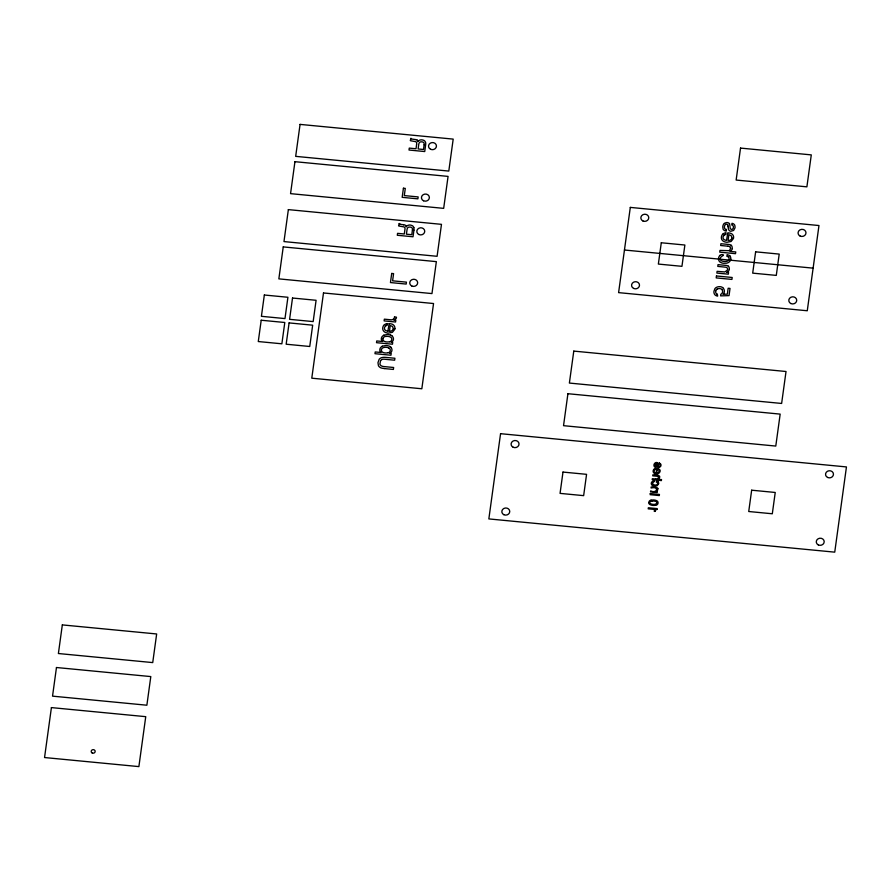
<?xml version="1.0" encoding="UTF-8"?>
<svg xmlns="http://www.w3.org/2000/svg" width="891" height="891" viewBox="0 0 891 891"><rect width="100%" height="100%" fill="white"/><g stroke="black" fill="none" stroke-linecap="round" stroke-linejoin="round"><path stroke-width="1.34" d="M659.463 477.164L659.407 476.607M396.473 317.229L394.446 316.795M718.536 258.535L718.514 258.78A4.477 4.032 -4.8 0 0 719.56 261.52M387.897 331.174L389.144 323.611M389.434 331.274L390.225 325.527L392.452 326.429L393.254 328.322A4.355 3.92 -4.8 0 1 393.198 328.879M416.62 144.375L416.019 148.764L409.27 148.106L409.014 150.033L424.729 151.548L425.631 144.966A7.629 6.872 -4.8 0 0 425.564 142.371A4.355 3.92 -4.8 0 0 425.263 141.747L425.13 141.524A3.43 3.085 -4.8 0 0 423.793 140.333L422.367 139.92A4.388 3.954 -4.8 0 0 417.879 141.446M412.433 230.012L411.787 234.712L406.419 234.188L407.031 229.744A4.399 3.954 -4.8 0 1 407.866 227.628A1.849 1.671 -4.8 0 1 408.846 227.149L409.815 227.049A4.967 4.466 -4.8 0 1 410.395 227.105L411.286 227.339A2.116 1.905 -4.8 0 1 412.333 228.397A4.255 3.831 -4.8 0 1 412.399 230.001M424.149 144.776L423.503 149.476L418.124 148.964L418.737 144.509A4.399 3.954 -4.8 0 1 419.583 142.393A1.849 1.671 -4.8 0 1 420.552 141.925L421.521 141.825A4.967 4.466 -4.8 0 1 422.111 141.869L422.991 142.114A2.116 1.905 -4.8 0 1 424.049 143.173A4.255 3.831 -4.8 0 1 424.116 144.776M413.925 230.201L413.023 236.772L397.297 235.269L397.564 233.342L404.302 233.988L404.904 229.611A5.179 4.655 -4.8 0 0 404.882 227.706A1.938 1.749 -4.8 0 0 403.924 226.893L399.725 226.158A3.319 2.985 -4.8 0 1 398.578 225.857L399.268 223.496M655.876 468.421L655.743 469.423A1.882 1.693 -4.8 0 0 654.562 472.275A3.007 2.706 -4.8 0 0 656.166 472.809L656.89 468.432A8.297 7.473 -4.8 0 1 658.226 468.644C663.45 470.481 656.968 476.863 653.816 472.921A2.94 2.651 -4.8 0 1 653.159 470.927A3.932 3.531 -4.8 0 1 653.381 470.114A2.974 2.673 -4.8 0 1 655.932 468.287M654.428 480.951C654.35 482.187 651.176 482.799 653.003 484.559M656.489 481.151L656.355 482.131A2.072 1.871 -4.8 0 1 657.335 482.632A1.626 1.47 -4.8 0 1 657.525 483.813M659.318 462.952L659.184 463.91A1.325 1.192 -4.8 0 1 659.841 464.222C661.133 466.851 657.736 467.407 658.159 464.712M657.124 509.407L657.224 508.605L648.347 507.759L648.202 508.839L654.517 509.44L654.25 511.334L655.119 511.423M659.251 471.506C659.329 468.744 655.609 468.978 657.057 472.898A1.982 1.793 -4.8 0 0 659.34 471.517M658.594 483.802L657.213 485.751L654.328 486.163A3.241 2.918 -4.8 0 1 651.243 483.278A3.096 2.784 -4.8 0 1 654.428 480.806M715.763 290.856L715.863 290.511A2.796 2.517 -4.8 0 1 717.088 289.029M655.364 463.81L656.845 463.832A4.856 4.366 -4.8 0 1 657.035 464.69M383.754 335.15L387.396 334.515A12.764 11.494 -4.8 0 1 388.643 334.615L390.447 335.016M382.239 346.165L385.881 345.53A12.764 11.494 -4.8 0 1 387.128 345.63L388.944 346.031A5.045 4.544 -4.8 0 1 390.904 347.212M389.645 341.799L390.704 341.32A2.506 2.25 -4.8 0 0 391.494 340.395L391.695 339.805A3.865 3.486 -4.8 0 0 391.762 339.148L391.728 338.736A2.55 2.294 -4.8 0 0 391.116 337.544L390.403 337.032A7.117 6.404 -4.8 0 0 386.349 336.397L385.458 336.43A3.085 2.784 -4.8 0 0 382.885 338.725M388.142 352.814L389.189 352.335A2.506 2.25 -4.8 0 0 389.98 351.41L390.18 350.809A3.865 3.486 -4.8 0 0 390.258 350.163L390.225 349.751A2.55 2.294 -4.8 0 0 389.601 348.559L388.888 348.047M651.054 501.121L652.357 500.954M655.653 505.375L656.979 504.841A2.45 2.205 -4.8 0 0 657.859 503.771L657.981 503.382A3.809 3.43 -4.8 0 0 658.048 502.791L658.026 502.435A2.606 2.339 -4.8 0 0 657.213 500.987A7.15 6.437 -4.8 0 0 651.098 500.274M727.88 246.194L720.652 245.504L720.897 243.722L728.248 244.424A6.059 5.446 -4.8 0 1 731.277 245.27M624.457 250.015L813.115 268.146M726.922 272.368L728.548 272.523L728.326 274.172L716.865 273.069L717.099 271.332L724.773 271.955L727.223 270.329A4.099 3.687 -4.8 0 0 727.502 269.171L727.513 268.893A1.882 1.693 -4.8 0 0 726.666 267.523A4.043 3.642 -4.8 0 0 725.007 267.133L717.778 266.398L718.023 264.627L725.374 265.34A6.215 5.591 -4.8 0 1 728.426 266.164M384.556 368.596L393.377 369.442L393.644 367.493L383.932 366.557A5.881 5.301 -4.8 0 1 380.936 365.622L380.791 365.433A3.13 2.818 -4.8 0 1 379.9 364.029L380.591 360.621A3.196 2.885 -4.8 0 1 381.693 359.686M657.157 475.204L652.88 474.803L652.735 475.839L656.934 476.24A2.562 2.305 -4.8 0 1 658.003 476.485M655.876 479.035L652.346 478.701L652.201 479.703L661.378 480.594L661.523 479.581L658.104 479.247M415.284 139.519L413.179 139.252A7.15 6.437 -4.8 0 1 411.854 138.996A1.448 1.303 -4.8 0 1 410.929 138.294L410.305 140.6A3.319 2.985 -4.8 0 0 411.352 140.889L415.629 141.658A1.938 1.749 -4.8 0 1 416.52 142.493M403.567 224.744L401.473 224.476A7.15 6.437 -4.8 0 1 400.148 224.231M717.333 294.141L717.656 296.102L716.887 295.935A4.054 3.653 -4.8 0 1 714.582 294.364A5.624 5.056 -4.8 0 1 713.981 291.246L714.849 288.762A4.087 3.687 -4.8 0 1 716.164 287.526A6.126 5.513 -4.8 0 1 720.429 286.713A4.7 4.232 -4.8 0 1 723.459 288.316M729.451 223.964L729.573 224.332A16.283 14.657 -4.8 0 1 729.963 226.392L730.13 227.561A4.856 4.366 -4.8 0 0 730.42 228.764C732.224 231.248 734.641 227.105 732.87 225.523A2.283 2.06 -4.8 0 0 731.745 224.989L731.968 223.351A3.408 3.063 -4.8 0 1 733.95 224.187A3.475 3.13 -4.8 0 1 734.841 225.434L735.064 227.138A8.097 7.284 -4.8 0 1 734.986 227.918L733.616 230.457L730.843 231.259A2.539 2.294 -4.8 0 1 728.905 230.078L728.827 229.934A8.331 7.496 -4.8 0 1 728.337 227.896M657.725 488.747L657.781 489.293A2.94 2.651 -4.8 0 1 656.4 491.487L657.335 491.554L657.202 492.511L650.53 491.877L650.675 490.863C656.756 494.16 659.919 485.963 651.065 487.99L651.21 486.965L655.486 487.377A3.007 2.706 -4.8 0 1 658.037 488.535M728.07 226.336L728.292 227.896M657.057 464.69L657.179 465.592M657.023 502.658L657.035 502.769A2.15 1.927 -4.8 0 1 656.99 503.114A1.648 1.481 -4.8 0 1 655.91 504.239M723.392 288.372A5.324 4.8 -4.8 0 1 723.726 293.451M723.759 293.462A4.8 4.321 -4.8 0 1 723.002 294.308L727.357 294.141L728.159 288.25L730.019 288.428L729.038 295.623L720.641 295.879L720.752 294.364A3.642 3.274 -4.8 0 0 721.899 289.53M717.188 289.163A3.731 3.364 -4.8 0 1 721.944 289.486M717.166 294.364A3.397 3.052 -4.8 0 1 715.829 290.878M729.361 269.305A4.978 4.477 -4.8 0 1 726.933 272.379M728.348 266.275A2.851 2.573 -4.8 0 1 729.105 267.278L729.317 268.625A6.315 5.68 -4.8 0 1 729.261 269.282M730.832 259.214A5.179 4.667 -4.8 0 1 726.421 263.213L723.692 263.291A6.471 5.825 -4.8 0 1 719.516 261.564M730.23 256.229A5.235 4.722 -4.8 0 1 730.665 259.192M718.592 258.535A5.324 4.789 -4.8 0 1 719.961 255.372M720.006 255.405A4.255 3.831 -4.8 0 1 721.977 254.492C726.388 255.071 719.917 256.107 720.195 258.657A2.606 2.339 -4.8 0 0 721.086 260.528A5.624 5.068 -4.8 0 0 723.938 261.397A7.395 6.66 -4.8 0 0 727.123 261.219L727.891 260.796A2.55 2.294 -4.8 0 0 728.86 259.615L728.994 259.036A2.706 2.439 -4.8 0 0 728.626 257.154M728.56 257.187A3.564 3.208 -4.8 0 0 726.867 256.341L727.112 254.626L729.194 255.361A3.252 2.929 -4.8 0 1 730.175 256.263M732.413 248.556A5.146 4.633 -4.8 0 1 729.918 251.418L735.754 251.93L735.509 253.679L719.739 252.153L719.973 250.416L728.894 250.683A2.016 1.815 -4.8 0 0 729.295 250.427A3.397 3.063 -4.8 0 0 730.408 248.544A3.92 3.531 -4.8 0 0 730.408 248.221L730.397 247.798A1.827 1.637 -4.8 0 0 729.707 246.651M727.88 246.25A4.6 4.143 -4.8 0 1 729.718 246.618M731.21 245.37A2.951 2.662 -4.8 0 1 731.99 246.406L732.202 247.787A6.515 5.869 -4.8 0 1 732.135 248.489M723.147 233.754A5.101 4.6 -4.8 0 0 721.777 235.658A6.749 6.081 -4.8 0 0 721.409 237.062A5.034 4.533 -4.8 0 0 722.49 240.503A5.313 4.778 -4.8 0 0 724.784 241.862L726.009 242.163A9.857 8.877 -4.8 0 0 727.023 242.285L731.11 241.472L733.46 238.487A6.248 5.624 -4.8 0 0 733.583 237.819A4.945 4.455 -4.8 0 0 732.135 234.11A5.201 4.689 -4.8 0 0 730.085 233.164A14.267 12.842 -4.8 0 0 727.802 232.807L726.544 240.347A5.168 4.655 -4.8 0 1 723.804 239.389A3.152 2.84 -4.8 0 1 724.338 235.191M723.236 233.854A4.722 4.255 -4.8 0 1 726.042 232.763L725.809 234.467A3.375 3.041 -4.8 0 0 724.249 235.09M731.845 238.053A4.355 3.92 -4.8 0 0 731.901 237.496L731.099 235.603L728.871 234.701L728.081 240.447A3.419 3.074 -4.8 0 0 732.001 238.086M724.372 223.329A3.753 3.375 -4.8 0 0 723.369 224.588L722.969 225.657A8.865 7.986 -4.8 0 0 722.868 226.158A10.302 9.278 -4.8 0 0 722.768 226.982L723.113 229.199A2.862 2.584 -4.8 0 0 723.537 229.811A4.555 4.099 -4.8 0 0 726.276 231.103L726.499 229.444A2.929 2.64 -4.8 0 1 725.062 228.898A2.239 2.016 -4.8 0 1 724.517 227.896L724.416 227.071A5.914 5.324 -4.8 0 1 724.472 226.492A3.831 3.441 -4.8 0 1 725.151 224.822A1.682 1.515 -4.8 0 1 726.711 224.231A1.314 1.192 -4.8 0 1 727.758 224.933M724.561 223.485A3.23 2.907 -4.8 0 1 729.651 223.853M727.78 224.933A8.854 7.974 -4.8 0 1 728.047 226.336M655.297 466.171A1.704 1.537 -4.8 0 0 656.144 466.472L656.01 467.463A2.651 2.383 -4.8 0 1 654.406 466.717A3.219 2.896 -4.8 0 1 655.008 463.03A1.882 1.693 -4.8 0 1 657.97 463.242M657.881 463.309A7.518 6.772 -4.8 0 1 658.126 464.723M659.284 463.075A2.439 2.194 -4.8 0 1 658.572 467.396M658.56 467.563A1.515 1.359 -4.8 0 1 657.491 466.784A4.711 4.243 -4.8 0 1 657.202 465.592M655.297 466.171A2.138 1.927 -4.8 0 1 655.442 463.877M659.652 477.186A3.041 2.74 -4.8 0 1 658.137 479.302M657.814 478.79A2.695 2.428 -4.8 0 1 655.91 478.957M658.104 476.44A1.671 1.504 -4.8 0 1 657.669 478.578M657.157 475.282A2.963 2.662 -4.8 0 1 659.708 476.418M658.315 482.076A3.107 2.796 -4.8 0 1 658.56 483.802M657.836 484.025A3.174 2.862 -4.8 0 1 653.226 484.336M656.489 481.207A2.885 2.606 -4.8 0 1 658.338 482.042M650.82 501.21A1.704 1.537 -4.8 0 0 649.829 502.635A1.426 1.281 -4.8 0 0 650.23 503.448L650.664 503.76A7.117 6.404 -4.8 0 0 655.876 504.128M652.368 501.043A8.899 8.019 -4.8 0 1 656.233 501.555L656.322 501.655A1.437 1.292 -4.8 0 1 657.046 502.658M655.609 505.197A7.295 6.571 -4.8 0 1 649.639 504.395A2.584 2.328 -4.8 0 1 648.815 502.647M648.826 502.647A3.475 3.13 -4.8 0 1 648.938 501.9L648.993 501.722A2.517 2.261 -4.8 0 1 649.907 500.575L650.452 500.285A4.01 3.609 -4.8 0 1 651.043 500.096M655.163 511.423A5.446 4.901 -4.8 0 1 655.676 509.908M655.665 509.864A2.317 2.083 -4.8 0 1 657.112 509.474M413.847 227.606A7.629 6.872 -4.8 0 1 413.881 230.19M400.159 224.176A1.448 1.303 -4.8 0 1 399.224 223.53M403.567 224.822A3.865 3.486 -4.8 0 1 405.605 225.39A3.352 3.018 -4.8 0 1 406.274 226.76M406.173 226.67A4.388 3.954 -4.8 0 1 410.673 225.1L412.076 225.568A3.43 3.085 -4.8 0 1 413.424 226.748L413.558 226.971A4.355 3.92 -4.8 0 1 413.814 227.606M416.598 142.482A5.179 4.655 -4.8 0 1 416.554 144.364M415.273 139.586A3.865 3.486 -4.8 0 1 417.322 140.165M417.278 140.221A3.352 3.018 -4.8 0 1 417.979 141.524M384.556 368.54A12.541 11.293 -4.8 0 1 380.758 367.805L380.568 367.66A5.279 4.756 -4.8 0 1 379.566 367.036A4.689 4.221 -4.8 0 1 378.452 365.711L377.962 362.748L379.132 359.351A4.745 4.277 -4.8 0 1 380.813 357.982L381.159 357.826A5.134 4.622 -4.8 0 1 381.961 357.558L383.219 357.358A14.746 13.276 -4.8 0 1 386.081 357.425L394.913 358.26L394.646 360.209L384.934 359.273A5.959 5.368 -4.8 0 0 381.649 359.585M382.306 346.276A4.388 3.954 -4.8 0 0 380.101 351.377A5.435 4.901 -4.8 0 0 381.092 352.502L375.222 351.956L374.988 353.694L390.96 355.231L391.194 353.538L389.679 353.393A4.8 4.321 -4.8 0 0 391.049 352.379A4.377 3.943 -4.8 0 0 390.826 347.278M381.37 349.74A3.085 2.784 -4.8 0 1 383.954 347.479L384.823 347.323A7.117 6.404 -4.8 0 1 388.91 348.002M381.471 349.751A3.898 3.508 -4.8 0 0 381.437 350.185L381.504 350.787A2.562 2.305 -4.8 0 0 382.183 351.912L382.707 352.29A7.128 6.415 -4.8 0 0 388.097 352.691M383.809 335.272A4.388 3.954 -4.8 0 0 381.615 340.373A5.435 4.901 -4.8 0 0 382.607 341.487L376.737 340.941L376.503 342.679L392.474 344.216L392.708 342.523L391.194 342.378A4.8 4.321 -4.8 0 0 392.563 341.364A4.377 3.943 -4.8 0 0 392.33 336.275M390.447 335.038A5.045 4.544 -4.8 0 1 392.419 336.208M382.985 338.736A3.898 3.508 -4.8 0 0 382.952 339.17L383.019 339.772A2.562 2.305 -4.8 0 0 383.698 340.897L384.21 341.275A7.128 6.415 -4.8 0 0 389.612 341.676M394.925 328.645A6.248 5.624 -4.8 0 1 394.813 329.314L392.463 332.298L388.376 333.111A9.857 8.877 -4.8 0 1 387.351 332.989L386.126 332.711A5.313 4.778 -4.8 0 1 383.843 331.329A5.034 4.533 -4.8 0 1 382.729 327.888A6.749 6.081 -4.8 0 1 383.108 326.485A5.101 4.6 -4.8 0 1 384.489 324.58M384.578 324.68A4.722 4.255 -4.8 0 1 387.396 323.589L387.162 325.293A3.375 3.041 -4.8 0 0 385.591 325.917M385.68 326.017A3.152 2.84 -4.8 0 0 385.202 330.16A5.168 4.655 -4.8 0 0 387.897 331.129M389.144 323.633A14.267 12.842 -4.8 0 1 391.45 323.956A5.201 4.689 -4.8 0 1 393.477 324.948A4.945 4.455 -4.8 0 1 394.847 328.634M393.343 328.913A3.419 3.074 -4.8 0 1 389.445 331.207M395.337 319.279A5.012 4.511 -4.8 0 1 393.855 320.214L395.804 320.359L395.582 322.007L384.121 320.905L384.355 319.167L390.949 319.802A3.375 3.041 -4.8 0 0 393.209 319.312M394.39 317.374A2.918 2.628 -4.8 0 1 393.243 319.357M396.473 317.564A2.974 2.673 -4.8 0 1 395.37 319.301M56.467 667.515L52.536 696.149L146.87 705.215L150.802 676.581L56.467 667.515M62.325 624.903L58.394 653.526L152.729 662.592L156.66 633.969L62.325 624.903M51.411 707.599L44.55 757.539L138.885 766.605L145.745 716.665L51.411 707.599M264.337 295.01L261.408 316.316L284.986 318.588L287.916 297.271L264.337 295.01M261.208 320.237L258.279 341.543L281.868 343.803L284.797 322.497L261.208 320.237M283.238 246.907L278.85 278.872L431.968 293.585L436.356 261.631L283.238 246.907M288.361 209.619L283.973 241.584L437.091 256.296L441.479 224.343L288.361 209.619M294.943 161.683L290.555 193.648L443.673 208.36L448.073 176.396L294.943 161.683M300.067 124.395L295.678 156.359L448.797 171.072L453.196 139.107L300.067 124.395M289.096 322.91L286.167 344.216L309.745 346.488L312.674 325.182L289.096 322.91M292.515 298.028L289.586 319.334L313.164 321.595L316.093 300.289L292.515 298.028M323.489 292.961L311.783 378.185L421.833 388.766L433.549 303.53L323.489 292.961M391.706 273.448L390.458 282.558L406.185 284.073L406.441 282.146L392.597 280.821L393.588 273.626L391.706 273.448M403.423 188.213L402.164 197.334L417.89 198.849L418.157 196.922L404.302 195.586L405.294 188.402L403.423 188.213M500.564 433.683L488.847 518.918L834.744 552.153L846.45 466.929L500.564 433.683M567.923 393.711L563.535 425.675L775.783 446.068L780.171 414.115L567.923 393.711M573.782 351.099L569.382 383.063L781.63 403.456L786.029 371.502L573.782 351.099M562.989 472.074L560.06 493.38L583.65 495.641L586.568 474.335L562.989 472.074M630.305 207.403L618.599 292.627L807.268 310.759L818.974 225.534L630.305 207.403M661.289 242.764L658.36 264.07L681.949 266.331L684.878 245.025L661.289 242.764M650.296 493.558L650.152 494.683L659.295 495.563L659.451 494.438L650.296 493.558M716.464 275.965L716.197 277.903L731.923 279.418L732.19 277.48L716.464 275.965M740.532 148.084L736.144 180.049L806.89 186.843L811.289 154.889L740.532 148.084M755.624 251.83L752.695 273.136L776.284 275.397L779.213 254.091L755.624 251.83M751.659 490.195L748.73 511.512L772.308 513.773L775.237 492.467L751.659 490.195M513.149 447.237A3.965 3.564 -4.8 0 0 519.03 443.941A3.965 3.564 -4.8 0 0 513.016 441.056A3.965 3.564 -4.8 0 0 513.149 447.237M503.883 514.708A3.965 3.564 -4.8 0 0 509.752 511.412A3.965 3.564 -4.8 0 0 503.749 508.527A3.965 3.564 -4.8 0 0 503.883 514.708M827.594 477.453A3.965 3.564 -4.8 0 0 833.464 474.168A3.965 3.564 -4.8 0 0 827.461 471.272A3.965 3.564 -4.8 0 0 827.594 477.453M818.328 544.924A3.965 3.564 -4.8 0 0 824.197 541.639A3.965 3.564 -4.8 0 0 818.194 538.743A3.965 3.564 -4.8 0 0 818.328 544.924M642.901 220.946A3.965 3.564 -4.8 0 0 648.771 217.66A3.965 3.564 -4.8 0 0 642.767 214.764A3.965 3.564 -4.8 0 0 642.901 220.946M633.624 288.417A3.965 3.564 -4.8 0 0 639.504 285.131A3.965 3.564 -4.8 0 0 633.49 282.235A3.965 3.564 -4.8 0 0 633.624 288.417M800.118 236.059A3.965 3.564 -4.8 0 0 805.987 232.763A3.965 3.564 -4.8 0 0 799.984 229.878A3.965 3.564 -4.8 0 0 800.118 236.059M790.852 303.53A3.965 3.564 -4.8 0 0 796.721 300.245A3.965 3.564 -4.8 0 0 790.718 297.349A3.965 3.564 -4.8 0 0 790.852 303.53M411.787 285.989A3.965 3.564 -4.8 0 0 417.667 282.703A3.965 3.564 -4.8 0 0 411.653 279.807A3.965 3.564 -4.8 0 0 411.787 285.989M418.859 234.5A3.965 3.564 -4.8 0 0 424.74 231.214A3.965 3.564 -4.8 0 0 418.737 228.319A3.965 3.564 -4.8 0 0 418.859 234.5M423.503 200.765A3.965 3.564 -4.8 0 0 429.373 197.479A3.965 3.564 -4.8 0 0 423.37 194.583A3.965 3.564 -4.8 0 0 423.503 200.765M430.576 149.276A3.965 3.564 -4.8 0 0 436.445 145.99A3.965 3.564 -4.8 0 0 430.442 143.095A3.965 3.564 -4.8 0 0 430.576 149.276M92.218 752.995A1.982 1.782 -4.8 0 0 95.159 751.347A1.982 1.782 -4.8 0 0 92.163 749.91A1.982 1.782 -4.8 0 0 92.218 752.995"/></g></svg>
